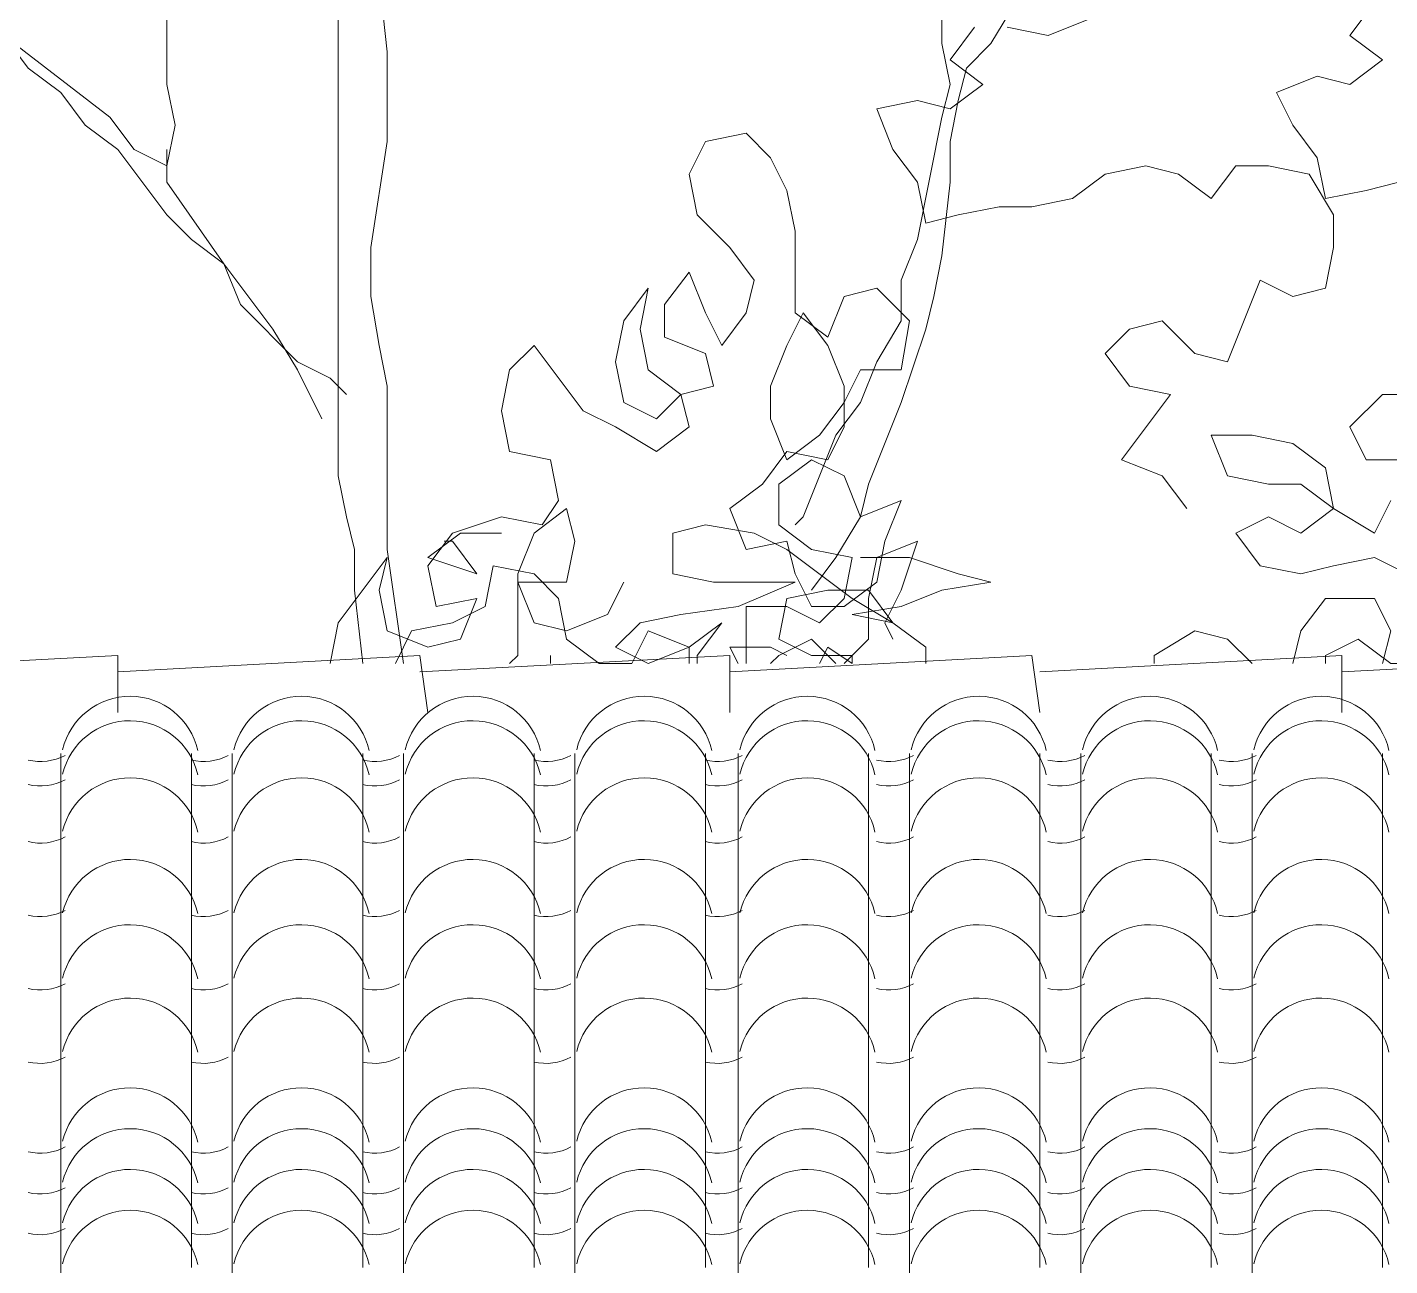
# Model space of a CAD drawing. Header units: millimetres. Extents: x 11446 to 37687, y -223 to 11932.
# Drawn here: x 21774 to 23554, y 6978 to 8596 of the extents above; entities that cross this region are included whole.
import ezdxf

# ---------------------------------------------------------------- set-up
doc = ezdxf.new("R2010")
doc.units = ezdxf.units.MM
doc.layers.add('A-COB-___-___-EXI', color=250, linetype='Continuous', lineweight=25)
doc.layers.add('A-VEG-___-___-EXI', color=250, linetype='Continuous', lineweight=25)

msp = doc.modelspace()

# ---------------------------------------------------------------- linework, layer by layer
at = {"layer": 'A-COB-___-___-EXI', "color": 28, "lineweight": 15, "flags": 128}
for points in [[(21892.5, 7700.5), (21892.5, 7775.1), (21487.4, 7753.8)], [(22297.5, 7700.5), (22286.9, 7775.1), (21892.5, 7753.8)], [(22691.9, 7700.5), (22691.9, 7775.1), (22286.9, 7753.8)], [(23097, 7700.5), (23086.4, 7775.1), (22691.9, 7753.8)], [(23491.4, 7700.5), (23491.4, 7775.1), (23097, 7753.8)], [(23896.5, 7700.5), (23896.5, 7775.1), (23491.4, 7753.8)], [(21817.8, 7647.2), (21817.8, 7615.2), (21817.8, 7540.6), (21817.8, 7434), (21817.8, 7338)], [(21988.4, 7647.2), (21988.4, 7615.2), (21988.4, 7540.6), (21988.4, 7434), (21988.4, 7348.7), (21988.4, 7252.8), (21988.4, 7135.5), (21988.4, 7071.5), (21988.4, 7028.9), (21988.4, 6975.6)], [(22041.7, 7647.2), (22041.7, 7615.2), (22041.7, 7540.6), (22041.7, 7434), (22041.7, 7338)], [(22212.2, 7647.2), (22212.2, 7615.2), (22212.2, 7540.6), (22212.2, 7434), (22212.2, 7348.7), (22212.2, 7252.8), (22212.2, 7135.5), (22212.2, 7071.5), (22212.2, 7028.9), (22212.2, 6975.6)], [(22265.6, 7647.2), (22265.6, 7615.2), (22265.6, 7540.6), (22265.6, 7434), (22265.6, 7338)], [(22436.1, 7647.2), (22436.1, 7615.2), (22436.1, 7540.6), (22436.1, 7434), (22436.1, 7348.7), (22436.1, 7252.8), (22436.1, 7135.5), (22436.1, 7071.5), (22436.1, 7028.9), (22436.1, 6975.6)], [(22489.4, 7647.2), (22489.4, 7615.2), (22489.4, 7540.6), (22489.4, 7434), (22489.4, 7338)], [(22660, 7647.2), (22660, 7615.2), (22660, 7540.6), (22660, 7434), (22660, 7348.7), (22660, 7252.8), (22660, 7135.5), (22660, 7071.5), (22660, 7028.9), (22660, 6975.6)], [(22702.6, 7647.2), (22702.6, 7615.2), (22702.6, 7540.6), (22702.6, 7434), (22702.6, 7338)], [(22873.2, 7647.2), (22873.2, 7615.2), (22873.2, 7540.6), (22873.2, 7434), (22873.2, 7348.7), (22873.2, 7252.8), (22873.2, 7135.5), (22873.2, 7071.5), (22873.2, 7028.9), (22873.2, 6975.6)], [(22926.5, 7647.2), (22926.5, 7615.2), (22926.5, 7540.6), (22926.5, 7434), (22926.5, 7338)], [(23097, 7647.2), (23097, 7615.2), (23097, 7540.6), (23097, 7434), (23097, 7348.7), (23097, 7252.8), (23097, 7135.5), (23097, 7071.5), (23097, 7028.9), (23097, 6975.6)], [(23150.3, 7647.2), (23150.3, 7615.2), (23150.3, 7540.6), (23150.3, 7434), (23150.3, 7338)], [(23320.9, 7647.2), (23320.9, 7615.2), (23320.9, 7540.6), (23320.9, 7434), (23320.9, 7348.7), (23320.9, 7252.8), (23320.9, 7135.5), (23320.9, 7071.5), (23320.9, 7028.9), (23320.9, 6975.6)], [(23374.2, 7647.2), (23374.2, 7615.2), (23374.2, 7540.6), (23374.2, 7434), (23374.2, 7338)], [(23544.7, 7647.2), (23544.7, 7615.2), (23544.7, 7540.6), (23544.7, 7434), (23544.7, 7348.7), (23544.7, 7252.8), (23544.7, 7135.5), (23544.7, 7071.5), (23544.7, 7028.9), (23544.7, 6975.6)], [(21817.8, 7348.7), (21817.8, 7252.8), (21817.8, 7135.5), (21817.8, 7082.2), (21817.8, 7028.9), (21817.8, 6975.6), (21817.8, 6901), (21817.8, 6847.7), (21817.8, 6794.4), (21817.8, 6741.1), (21817.8, 6677.1), (21817.8, 6623.8), (21817.8, 6570.5), (21817.8, 6517.2), (21817.8, 6463.9), (21817.8, 6400), (21817.8, 6357.3), (21817.8, 6304), (21817.8, 6261.4), (21817.8, 6218.8), (21817.8, 6154.8), (21817.8, 6090.8), (21817.8, 5994.9)], [(22041.7, 7348.7), (22041.7, 7252.8), (22041.7, 7135.5), (22041.7, 7082.2), (22041.7, 7028.9), (22041.7, 6975.6), (22041.7, 6901), (22041.7, 6847.7), (22041.7, 6794.4), (22041.7, 6741.1), (22041.7, 6677.1), (22041.7, 6623.8), (22041.7, 6570.5), (22041.7, 6517.2), (22041.7, 6463.9), (22041.7, 6400), (22041.7, 6357.3), (22041.7, 6304), (22041.7, 6261.4), (22041.7, 6218.8), (22041.7, 6154.8), (22041.7, 6090.8), (22041.7, 5994.9)], [(22265.6, 7348.7), (22265.6, 7252.8), (22265.6, 7135.5), (22265.6, 7082.2), (22265.6, 7028.9), (22265.6, 6975.6), (22265.6, 6901), (22265.6, 6847.7), (22265.6, 6794.4), (22265.6, 6741.1), (22265.6, 6677.1), (22265.6, 6623.8), (22265.6, 6570.5), (22265.6, 6517.2), (22265.6, 6463.9), (22265.6, 6400), (22265.6, 6357.3), (22265.6, 6304), (22265.6, 6261.4), (22265.6, 6218.8), (22265.6, 6154.8), (22265.6, 6090.8), (22265.6, 5994.9)], [(22489.4, 7348.7), (22489.4, 7252.8), (22489.4, 7135.5), (22489.4, 7082.2), (22489.4, 7028.9), (22489.4, 6975.6), (22489.4, 6901), (22489.4, 6847.7), (22489.4, 6794.4), (22489.4, 6741.1), (22489.4, 6677.1), (22489.4, 6623.8), (22489.4, 6570.5), (22489.4, 6517.2), (22489.4, 6463.9), (22489.4, 6400), (22489.4, 6357.3), (22489.4, 6304), (22489.4, 6261.4), (22489.4, 6218.8), (22489.4, 6154.8), (22489.4, 6090.8), (22489.4, 5994.9)], [(22702.6, 7348.7), (22702.6, 7252.8), (22702.6, 7135.5), (22702.6, 7082.2), (22702.6, 7028.9), (22702.6, 6975.6), (22702.6, 6901), (22702.6, 6847.7), (22702.6, 6794.4), (22702.6, 6741.1), (22702.6, 6677.1), (22702.6, 6623.8), (22702.6, 6570.5), (22702.6, 6517.2), (22702.6, 6463.9), (22702.6, 6400), (22702.6, 6357.3), (22702.6, 6304), (22702.6, 6261.4), (22702.6, 6218.8), (22702.6, 6154.8), (22702.6, 6090.8), (22702.6, 5994.9)], [(22926.5, 7348.7), (22926.5, 7252.8), (22926.5, 7135.5), (22926.5, 7082.2), (22926.5, 7028.9), (22926.5, 6975.6), (22926.5, 6901), (22926.5, 6847.7), (22926.5, 6794.4), (22926.5, 6741.1), (22926.5, 6677.1), (22926.5, 6623.8), (22926.5, 6570.5), (22926.5, 6517.2), (22926.5, 6463.9), (22926.5, 6400), (22926.5, 6357.3), (22926.5, 6304), (22926.5, 6261.4), (22926.5, 6218.8), (22926.5, 6154.8), (22926.5, 6090.8), (22926.5, 5994.9)], [(23150.3, 7348.7), (23150.3, 7252.8), (23150.3, 7135.5), (23150.3, 7082.2), (23150.3, 7028.9), (23150.3, 6975.6), (23150.3, 6901), (23150.3, 6847.7), (23150.3, 6794.4), (23150.3, 6741.1), (23150.3, 6677.1), (23150.3, 6623.8), (23150.3, 6570.5), (23150.3, 6517.2), (23150.3, 6463.9), (23150.3, 6400), (23150.3, 6357.3), (23150.3, 6304), (23150.3, 6261.4), (23150.3, 6218.8), (23150.3, 6154.8), (23150.3, 6090.8), (23150.3, 5994.9)], [(23374.2, 7348.7), (23374.2, 7252.8), (23374.2, 7135.5), (23374.2, 7082.2), (23374.2, 7028.9), (23374.2, 6975.6), (23374.2, 6901), (23374.2, 6847.7), (23374.2, 6794.4), (23374.2, 6741.1), (23374.2, 6677.1), (23374.2, 6623.8), (23374.2, 6570.5), (23374.2, 6517.2), (23374.2, 6463.9), (23374.2, 6400), (23374.2, 6357.3), (23374.2, 6304), (23374.2, 6261.4), (23374.2, 6218.8), (23374.2, 6154.8), (23374.2, 6090.8), (23374.2, 5994.9)]]:
    msp.add_lwpolyline(points, dxfattribs=at)
at = {"layer": 'A-COB-___-___-EXI', "color": 18, "lineweight": 9}
for points in [[(21909, 7721.8), (21866.8, 7722.1), (21830, 7693.1), (21820.2, 7652)], [(21996.7, 7651), (21987.5, 7692.2), (21951.1, 7721.4), (21909, 7721.8)], [(22132.8, 7721.8), (22090.6, 7722.1), (22053.8, 7693.1), (22044, 7652)], [(22220.6, 7651), (22211.4, 7692.2), (22174.9, 7721.4), (22132.8, 7721.8)], [(22356.7, 7721.8), (22314.5, 7722.1), (22277.7, 7693.1), (22267.9, 7652)], [(22444.4, 7651), (22435.3, 7692.2), (22398.8, 7721.4), (22356.7, 7721.8)], [(22580.5, 7721.8), (22538.4, 7722.1), (22501.6, 7693.1), (22491.8, 7652)], [(22668.3, 7651), (22659.1, 7692.2), (22622.7, 7721.4), (22580.5, 7721.8)], [(22793.7, 7721.8), (22751.6, 7722.1), (22714.8, 7693.1), (22705, 7652)], [(22881.5, 7651), (22872.3, 7692.2), (22835.9, 7721.4), (22793.7, 7721.8)], [(23017.6, 7721.8), (22975.4, 7722.1), (22938.6, 7693.1), (22928.8, 7652)], [(23105.3, 7651), (23096.2, 7692.2), (23059.7, 7721.4), (23017.6, 7721.8)], [(23241.4, 7721.8), (23199.3, 7722.1), (23162.5, 7693.1), (23152.7, 7652)], [(23329.2, 7651), (23320, 7692.2), (23283.6, 7721.4), (23241.4, 7721.8)], [(23465.3, 7721.8), (23423.1, 7722.1), (23386.3, 7693.1), (23376.5, 7652)], [(23553.1, 7651), (23543.9, 7692.2), (23507.4, 7721.4), (23465.3, 7721.8)], [(21909, 7689.8), (21866.8, 7690.2), (21830, 7661.2), (21820.2, 7620)], [(21996.7, 7619), (21987.5, 7660.2), (21951.1, 7689.5), (21909, 7689.8)], [(22132.8, 7689.8), (22090.6, 7690.2), (22053.8, 7661.2), (22044, 7620)], [(22220.6, 7619), (22211.4, 7660.2), (22174.9, 7689.5), (22132.8, 7689.8)], [(22356.7, 7689.8), (22314.5, 7690.2), (22277.7, 7661.2), (22267.9, 7620)], [(22444.4, 7619), (22435.3, 7660.2), (22398.8, 7689.5), (22356.7, 7689.8)], [(22580.5, 7689.8), (22538.4, 7690.2), (22501.6, 7661.2), (22491.8, 7620)], [(22668.3, 7619), (22659.1, 7660.2), (22622.7, 7689.5), (22580.5, 7689.8)], [(22793.7, 7689.8), (22751.6, 7690.2), (22714.8, 7661.2), (22705, 7620)], [(22881.5, 7619), (22872.3, 7660.2), (22835.9, 7689.5), (22793.7, 7689.8)], [(23017.6, 7689.8), (22975.4, 7690.2), (22938.6, 7661.2), (22928.8, 7620)], [(23105.3, 7619), (23096.2, 7660.2), (23059.7, 7689.5), (23017.6, 7689.8)], [(23241.4, 7689.8), (23199.3, 7690.2), (23162.5, 7661.2), (23152.7, 7620)], [(23329.2, 7619), (23320, 7660.2), (23283.6, 7689.5), (23241.4, 7689.8)], [(23465.3, 7689.8), (23423.1, 7690.2), (23386.3, 7661.2), (23376.5, 7620)], [(23553.1, 7619), (23543.9, 7660.2), (23507.4, 7689.5), (23465.3, 7689.8)], [(21775, 7638.4), (21791.4, 7634.5), (21808.5, 7636.7), (21823.3, 7644.5)], [(21988.2, 7638.4), (22004.6, 7634.5), (22021.7, 7636.7), (22036.5, 7644.5)], [(22212.1, 7638.4), (22228.4, 7634.5), (22245.6, 7636.7), (22260.4, 7644.5)], [(22435.9, 7638.4), (22452.3, 7634.5), (22469.4, 7636.7), (22484.2, 7644.5)], [(22659.8, 7638.4), (22676.1, 7634.5), (22693.3, 7636.7), (22708.1, 7644.5)], [(22883.7, 7638.4), (22900, 7634.5), (22917.1, 7636.7), (22932, 7644.5)], [(23107.5, 7638.4), (23123.8, 7634.5), (23141, 7636.7), (23155.8, 7644.5)], [(23331.4, 7638.4), (23347.7, 7634.5), (23364.8, 7636.7), (23379.7, 7644.5)], [(21775, 7606.4), (21791.4, 7602.5), (21808.5, 7604.7), (21823.3, 7612.6)], [(21909, 7615.2), (21866.8, 7615.5), (21830, 7586.5), (21820.2, 7545.4)], [(21996.7, 7544.4), (21987.5, 7585.6), (21951.1, 7614.9), (21909, 7615.2)], [(21988.2, 7606.4), (22004.6, 7602.5), (22021.7, 7604.7), (22036.5, 7612.6)], [(22132.8, 7615.2), (22090.6, 7615.5), (22053.8, 7586.5), (22044, 7545.4)], [(22220.6, 7544.4), (22211.4, 7585.6), (22174.9, 7614.9), (22132.8, 7615.2)], [(22212.1, 7606.4), (22228.4, 7602.5), (22245.6, 7604.7), (22260.4, 7612.6)], [(22356.7, 7615.2), (22314.5, 7615.5), (22277.7, 7586.5), (22267.9, 7545.4)], [(22444.4, 7544.4), (22435.3, 7585.6), (22398.8, 7614.9), (22356.7, 7615.2)], [(22435.9, 7606.4), (22452.3, 7602.5), (22469.4, 7604.7), (22484.2, 7612.6)], [(22580.5, 7615.2), (22538.4, 7615.5), (22501.6, 7586.5), (22491.8, 7545.4)], [(22668.3, 7544.4), (22659.1, 7585.6), (22622.7, 7614.9), (22580.5, 7615.2)], [(22659.8, 7606.4), (22676.1, 7602.5), (22693.3, 7604.7), (22708.1, 7612.6)], [(22793.7, 7615.2), (22751.6, 7615.5), (22714.8, 7586.5), (22705, 7545.4)], [(22881.5, 7544.4), (22872.3, 7585.6), (22835.9, 7614.9), (22793.7, 7615.2)], [(22883.7, 7606.4), (22900, 7602.5), (22917.1, 7604.7), (22932, 7612.6)], [(23017.6, 7615.2), (22975.4, 7615.5), (22938.6, 7586.5), (22928.8, 7545.4)], [(23105.3, 7544.4), (23096.2, 7585.6), (23059.7, 7614.9), (23017.6, 7615.2)], [(23107.5, 7606.4), (23123.8, 7602.5), (23141, 7604.7), (23155.8, 7612.6)], [(23241.4, 7615.2), (23199.3, 7615.5), (23162.5, 7586.5), (23152.7, 7545.4)], [(23329.2, 7544.4), (23320, 7585.6), (23283.6, 7614.9), (23241.4, 7615.2)], [(23331.4, 7606.4), (23347.7, 7602.5), (23364.8, 7604.7), (23379.7, 7612.6)], [(23465.3, 7615.2), (23423.1, 7615.5), (23386.3, 7586.5), (23376.5, 7545.4)], [(23553.1, 7544.4), (23543.9, 7585.6), (23507.4, 7614.9), (23465.3, 7615.2)], [(21775, 7531.8), (21791.4, 7527.9), (21808.5, 7530.1), (21823.3, 7537.9)], [(21988.2, 7531.8), (22004.6, 7527.9), (22021.7, 7530.1), (22036.5, 7537.9)], [(22212.1, 7531.8), (22228.4, 7527.9), (22245.6, 7530.1), (22260.4, 7537.9)], [(22435.9, 7531.8), (22452.3, 7527.9), (22469.4, 7530.1), (22484.2, 7537.9)], [(22659.8, 7531.8), (22676.1, 7527.9), (22693.3, 7530.1), (22708.1, 7537.9)], [(22883.7, 7531.8), (22900, 7527.9), (22917.1, 7530.1), (22932, 7537.9)], [(23107.5, 7531.8), (23123.8, 7527.9), (23141, 7530.1), (23155.8, 7537.9)], [(23331.4, 7531.8), (23347.7, 7527.9), (23364.8, 7530.1), (23379.7, 7537.9)], [(21909, 7508.6), (21866.8, 7508.9), (21830, 7479.9), (21820.2, 7438.8)], [(21996.7, 7437.8), (21987.5, 7479), (21951.1, 7508.3), (21909, 7508.6)], [(22132.8, 7508.6), (22090.6, 7508.9), (22053.8, 7479.9), (22044, 7438.8)], [(22220.6, 7437.8), (22211.4, 7479), (22174.9, 7508.3), (22132.8, 7508.6)], [(22356.7, 7508.6), (22314.5, 7508.9), (22277.7, 7479.9), (22267.9, 7438.8)], [(22444.4, 7437.8), (22435.3, 7479), (22398.8, 7508.3), (22356.7, 7508.6)], [(22580.5, 7508.6), (22538.4, 7508.9), (22501.6, 7479.9), (22491.8, 7438.8)], [(22668.3, 7437.8), (22659.1, 7479), (22622.7, 7508.3), (22580.5, 7508.6)], [(22793.7, 7508.6), (22751.6, 7508.9), (22714.8, 7479.9), (22705, 7438.8)], [(22881.5, 7437.8), (22872.3, 7479), (22835.9, 7508.3), (22793.7, 7508.6)], [(23017.6, 7508.6), (22975.4, 7508.9), (22938.6, 7479.9), (22928.8, 7438.8)], [(23105.3, 7437.8), (23096.2, 7479), (23059.7, 7508.3), (23017.6, 7508.6)], [(23241.4, 7508.6), (23199.3, 7508.9), (23162.5, 7479.9), (23152.7, 7438.8)], [(23329.2, 7437.8), (23320, 7479), (23283.6, 7508.3), (23241.4, 7508.6)], [(23465.3, 7508.6), (23423.1, 7508.9), (23386.3, 7479.9), (23376.5, 7438.8)], [(23553.1, 7437.8), (23543.9, 7479), (23507.4, 7508.3), (23465.3, 7508.6)], [(21775, 7435.8), (21791.4, 7432), (21808.5, 7434.1), (21823.3, 7442)], [(21988.2, 7435.8), (22004.6, 7432), (22021.7, 7434.1), (22036.5, 7442)], [(22212.1, 7435.8), (22228.4, 7432), (22245.6, 7434.1), (22260.4, 7442)], [(22435.9, 7435.8), (22452.3, 7432), (22469.4, 7434.1), (22484.2, 7442)], [(22659.8, 7435.8), (22676.1, 7432), (22693.3, 7434.1), (22708.1, 7442)], [(22883.7, 7435.8), (22900, 7432), (22917.1, 7434.1), (22932, 7442)], [(23107.5, 7435.8), (23123.8, 7432), (23141, 7434.1), (23155.8, 7442)], [(23331.4, 7435.8), (23347.7, 7432), (23364.8, 7434.1), (23379.7, 7442)], [(21909, 7423.3), (21866.8, 7423.7), (21830, 7394.7), (21820.2, 7353.5)], [(22132.8, 7423.3), (22090.6, 7423.7), (22053.8, 7394.7), (22044, 7353.5)], [(22356.7, 7423.3), (22314.5, 7423.7), (22277.7, 7394.7), (22267.9, 7353.5)], [(22580.5, 7423.3), (22538.4, 7423.7), (22501.6, 7394.7), (22491.8, 7353.5)], [(22793.7, 7423.3), (22751.6, 7423.7), (22714.8, 7394.7), (22705, 7353.5)], [(23017.6, 7423.3), (22975.4, 7423.7), (22938.6, 7394.7), (22928.8, 7353.5)], [(23241.4, 7423.3), (23199.3, 7423.7), (23162.5, 7394.7), (23152.7, 7353.5)], [(23465.3, 7423.3), (23423.1, 7423.7), (23386.3, 7394.7), (23376.5, 7353.5)], [(21996.7, 7352.5), (21987.5, 7393.7), (21951.1, 7423), (21909, 7423.3)], [(22220.6, 7352.5), (22211.4, 7393.7), (22174.9, 7423), (22132.8, 7423.3)], [(22444.4, 7352.5), (22435.3, 7393.7), (22398.8, 7423), (22356.7, 7423.3)], [(22668.3, 7352.5), (22659.1, 7393.7), (22622.7, 7423), (22580.5, 7423.3)], [(22881.5, 7352.5), (22872.3, 7393.7), (22835.9, 7423), (22793.7, 7423.3)], [(23105.3, 7352.5), (23096.2, 7393.7), (23059.7, 7423), (23017.6, 7423.3)], [(23329.2, 7352.5), (23320, 7393.7), (23283.6, 7423), (23241.4, 7423.3)], [(23553.1, 7352.5), (23543.9, 7393.7), (23507.4, 7423), (23465.3, 7423.3)], [(21775, 7339.9), (21791.4, 7336), (21808.5, 7338.2), (21823.3, 7346.1)], [(21988.2, 7339.9), (22004.6, 7336), (22021.7, 7338.2), (22036.5, 7346.1)], [(22212.1, 7339.9), (22228.4, 7336), (22245.6, 7338.2), (22260.4, 7346.1)], [(22435.9, 7339.9), (22452.3, 7336), (22469.4, 7338.2), (22484.2, 7346.1)], [(22659.8, 7339.9), (22676.1, 7336), (22693.3, 7338.2), (22708.1, 7346.1)], [(22883.7, 7339.9), (22900, 7336), (22917.1, 7338.2), (22932, 7346.1)], [(23107.5, 7339.9), (23123.8, 7336), (23141, 7338.2), (23155.8, 7346.1)], [(23331.4, 7339.9), (23347.7, 7336), (23364.8, 7338.2), (23379.7, 7346.1)], [(21909, 7327.4), (21866.8, 7327.7), (21830, 7298.7), (21820.2, 7257.6)], [(21996.7, 7256.6), (21987.5, 7297.7), (21951.1, 7327), (21909, 7327.4)], [(22132.8, 7327.4), (22090.6, 7327.7), (22053.8, 7298.7), (22044, 7257.6)], [(22220.6, 7256.6), (22211.4, 7297.7), (22174.9, 7327), (22132.8, 7327.4)], [(22356.7, 7327.4), (22314.5, 7327.7), (22277.7, 7298.7), (22267.9, 7257.6)], [(22444.4, 7256.6), (22435.3, 7297.7), (22398.8, 7327), (22356.7, 7327.4)], [(22580.5, 7327.4), (22538.4, 7327.7), (22501.6, 7298.7), (22491.8, 7257.6)], [(22668.3, 7256.6), (22659.1, 7297.7), (22622.7, 7327), (22580.5, 7327.4)], [(22793.7, 7327.4), (22751.6, 7327.7), (22714.8, 7298.7), (22705, 7257.6)], [(22881.5, 7256.6), (22872.3, 7297.7), (22835.9, 7327), (22793.7, 7327.4)], [(23017.6, 7327.4), (22975.4, 7327.7), (22938.6, 7298.7), (22928.8, 7257.6)], [(23105.3, 7256.6), (23096.2, 7297.7), (23059.7, 7327), (23017.6, 7327.4)], [(23241.4, 7327.4), (23199.3, 7327.7), (23162.5, 7298.7), (23152.7, 7257.6)], [(23329.2, 7256.6), (23320, 7297.7), (23283.6, 7327), (23241.4, 7327.4)], [(23465.3, 7327.4), (23423.1, 7327.7), (23386.3, 7298.7), (23376.5, 7257.6)], [(23553.1, 7256.6), (23543.9, 7297.7), (23507.4, 7327), (23465.3, 7327.4)], [(21775, 7243.9), (21791.4, 7240.1), (21808.5, 7242.3), (21823.3, 7250.1)], [(21988.2, 7243.9), (22004.6, 7240.1), (22021.7, 7242.3), (22036.5, 7250.1)], [(22212.1, 7243.9), (22228.4, 7240.1), (22245.6, 7242.3), (22260.4, 7250.1)], [(22435.9, 7243.9), (22452.3, 7240.1), (22469.4, 7242.3), (22484.2, 7250.1)], [(22659.8, 7243.9), (22676.1, 7240.1), (22693.3, 7242.3), (22708.1, 7250.1)], [(22883.7, 7243.9), (22900, 7240.1), (22917.1, 7242.3), (22932, 7250.1)], [(23107.5, 7243.9), (23123.8, 7240.1), (23141, 7242.3), (23155.8, 7250.1)], [(23331.4, 7243.9), (23347.7, 7240.1), (23364.8, 7242.3), (23379.7, 7250.1)], [(21909, 7210.1), (21866.8, 7210.5), (21830, 7181.5), (21820.2, 7140.3)], [(21996.7, 7139.3), (21987.5, 7180.5), (21951.1, 7209.8), (21909, 7210.1)], [(22132.8, 7210.1), (22090.6, 7210.5), (22053.8, 7181.5), (22044, 7140.3)], [(22220.6, 7139.3), (22211.4, 7180.5), (22174.9, 7209.8), (22132.8, 7210.1)], [(22356.7, 7210.1), (22314.5, 7210.5), (22277.7, 7181.5), (22267.9, 7140.3)], [(22444.4, 7139.3), (22435.3, 7180.5), (22398.8, 7209.8), (22356.7, 7210.1)], [(22580.5, 7210.1), (22538.4, 7210.5), (22501.6, 7181.5), (22491.8, 7140.3)], [(22668.3, 7139.3), (22659.1, 7180.5), (22622.7, 7209.8), (22580.5, 7210.1)], [(22793.7, 7210.1), (22751.6, 7210.5), (22714.8, 7181.5), (22705, 7140.3)], [(22881.5, 7139.3), (22872.3, 7180.5), (22835.9, 7209.8), (22793.7, 7210.1)], [(23017.6, 7210.1), (22975.4, 7210.5), (22938.6, 7181.5), (22928.8, 7140.3)], [(23105.3, 7139.3), (23096.2, 7180.5), (23059.7, 7209.8), (23017.6, 7210.1)], [(23241.4, 7210.1), (23199.3, 7210.5), (23162.5, 7181.5), (23152.7, 7140.3)], [(23329.2, 7139.3), (23320, 7180.5), (23283.6, 7209.8), (23241.4, 7210.1)], [(23465.3, 7210.1), (23423.1, 7210.5), (23386.3, 7181.5), (23376.5, 7140.3)], [(23553.1, 7139.3), (23543.9, 7180.5), (23507.4, 7209.8), (23465.3, 7210.1)], [(21909, 7156.8), (21866.8, 7157.2), (21830, 7128.2), (21820.2, 7087)], [(21996.7, 7086), (21987.5, 7127.2), (21951.1, 7156.5), (21909, 7156.8)], [(22132.8, 7156.8), (22090.6, 7157.2), (22053.8, 7128.2), (22044, 7087)], [(22220.6, 7086), (22211.4, 7127.2), (22174.9, 7156.5), (22132.8, 7156.8)], [(22356.7, 7156.8), (22314.5, 7157.2), (22277.7, 7128.2), (22267.9, 7087)], [(22444.4, 7086), (22435.3, 7127.2), (22398.8, 7156.5), (22356.7, 7156.8)], [(22580.5, 7156.8), (22538.4, 7157.2), (22501.6, 7128.2), (22491.8, 7087)], [(22668.3, 7086), (22659.1, 7127.2), (22622.7, 7156.5), (22580.5, 7156.8)], [(22793.7, 7156.8), (22751.6, 7157.2), (22714.8, 7128.2), (22705, 7087)], [(22881.5, 7086), (22872.3, 7127.2), (22835.9, 7156.5), (22793.7, 7156.8)], [(23017.6, 7156.8), (22975.4, 7157.2), (22938.6, 7128.2), (22928.8, 7087)], [(23105.3, 7086), (23096.2, 7127.2), (23059.7, 7156.5), (23017.6, 7156.8)], [(23241.4, 7156.8), (23199.3, 7157.2), (23162.5, 7128.2), (23152.7, 7087)], [(23329.2, 7086), (23320, 7127.2), (23283.6, 7156.5), (23241.4, 7156.8)], [(23465.3, 7156.8), (23423.1, 7157.2), (23386.3, 7128.2), (23376.5, 7087)], [(23553.1, 7086), (23543.9, 7127.2), (23507.4, 7156.5), (23465.3, 7156.8)], [(21775, 7126.7), (21791.4, 7122.8), (21808.5, 7125), (21823.3, 7132.9)], [(21988.2, 7126.7), (22004.6, 7122.8), (22021.7, 7125), (22036.5, 7132.9)], [(22212.1, 7126.7), (22228.4, 7122.8), (22245.6, 7125), (22260.4, 7132.9)], [(22435.9, 7126.7), (22452.3, 7122.8), (22469.4, 7125), (22484.2, 7132.9)], [(22659.8, 7126.7), (22676.1, 7122.8), (22693.3, 7125), (22708.1, 7132.9)], [(22883.7, 7126.7), (22900, 7122.8), (22917.1, 7125), (22932, 7132.9)], [(23107.5, 7126.7), (23123.8, 7122.8), (23141, 7125), (23155.8, 7132.9)], [(23331.4, 7126.7), (23347.7, 7122.8), (23364.8, 7125), (23379.7, 7132.9)], [(21909, 7103.5), (21866.8, 7103.9), (21830, 7074.9), (21820.2, 7033.7)], [(21996.7, 7032.7), (21987.5, 7073.9), (21951.1, 7103.2), (21909, 7103.5)], [(22132.8, 7103.5), (22090.6, 7103.9), (22053.8, 7074.9), (22044, 7033.7)], [(22220.6, 7032.7), (22211.4, 7073.9), (22174.9, 7103.2), (22132.8, 7103.5)], [(22356.7, 7103.5), (22314.5, 7103.9), (22277.7, 7074.9), (22267.9, 7033.7)], [(22444.4, 7032.7), (22435.3, 7073.9), (22398.8, 7103.2), (22356.7, 7103.5)], [(22580.5, 7103.5), (22538.4, 7103.9), (22501.6, 7074.9), (22491.8, 7033.7)], [(22668.3, 7032.7), (22659.1, 7073.9), (22622.7, 7103.2), (22580.5, 7103.5)], [(22793.7, 7103.5), (22751.6, 7103.9), (22714.8, 7074.9), (22705, 7033.7)], [(22881.5, 7032.7), (22872.3, 7073.9), (22835.9, 7103.2), (22793.7, 7103.5)], [(23017.6, 7103.5), (22975.4, 7103.9), (22938.6, 7074.9), (22928.8, 7033.7)], [(23105.3, 7032.7), (23096.2, 7073.9), (23059.7, 7103.2), (23017.6, 7103.5)], [(23241.4, 7103.5), (23199.3, 7103.9), (23162.5, 7074.9), (23152.7, 7033.7)], [(23329.2, 7032.7), (23320, 7073.9), (23283.6, 7103.2), (23241.4, 7103.5)], [(23465.3, 7103.5), (23423.1, 7103.9), (23386.3, 7074.9), (23376.5, 7033.7)], [(23553.1, 7032.7), (23543.9, 7073.9), (23507.4, 7103.2), (23465.3, 7103.5)], [(21775, 7073.4), (21791.4, 7069.5), (21808.5, 7071.7), (21823.3, 7079.6)], [(21988.2, 7073.4), (22004.6, 7069.5), (22021.7, 7071.7), (22036.5, 7079.6)], [(22212.1, 7073.4), (22228.4, 7069.5), (22245.6, 7071.7), (22260.4, 7079.6)], [(22435.9, 7073.4), (22452.3, 7069.5), (22469.4, 7071.7), (22484.2, 7079.6)], [(22659.8, 7073.4), (22676.1, 7069.5), (22693.3, 7071.7), (22708.1, 7079.6)], [(22883.7, 7073.4), (22900, 7069.5), (22917.1, 7071.7), (22932, 7079.6)], [(23107.5, 7073.4), (23123.8, 7069.5), (23141, 7071.7), (23155.8, 7079.6)], [(23331.4, 7073.4), (23347.7, 7069.5), (23364.8, 7071.7), (23379.7, 7079.6)], [(21909, 7050.2), (21866.8, 7050.6), (21830, 7021.6), (21820.2, 6980.4)], [(21996.7, 6979.4), (21987.5, 7020.6), (21951.1, 7049.9), (21909, 7050.2)], [(22132.8, 7050.2), (22090.6, 7050.6), (22053.8, 7021.6), (22044, 6980.4)], [(22220.6, 6979.4), (22211.4, 7020.6), (22174.9, 7049.9), (22132.8, 7050.2)], [(22356.7, 7050.2), (22314.5, 7050.6), (22277.7, 7021.6), (22267.9, 6980.4)], [(22444.4, 6979.4), (22435.3, 7020.6), (22398.8, 7049.9), (22356.7, 7050.2)], [(22580.5, 7050.2), (22538.4, 7050.6), (22501.6, 7021.6), (22491.8, 6980.4)], [(22668.3, 6979.4), (22659.1, 7020.6), (22622.7, 7049.9), (22580.5, 7050.2)], [(22793.7, 7050.2), (22751.6, 7050.6), (22714.8, 7021.6), (22705, 6980.4)], [(22881.5, 6979.4), (22872.3, 7020.6), (22835.9, 7049.9), (22793.7, 7050.2)], [(23017.6, 7050.2), (22975.4, 7050.6), (22938.6, 7021.6), (22928.8, 6980.4)], [(23105.3, 6979.4), (23096.2, 7020.6), (23059.7, 7049.9), (23017.6, 7050.2)], [(23241.4, 7050.2), (23199.3, 7050.6), (23162.5, 7021.6), (23152.7, 6980.4)], [(23329.2, 6979.4), (23320, 7020.6), (23283.6, 7049.9), (23241.4, 7050.2)], [(23465.3, 7050.2), (23423.1, 7050.6), (23386.3, 7021.6), (23376.5, 6980.4)], [(23553.1, 6979.4), (23543.9, 7020.6), (23507.4, 7049.9), (23465.3, 7050.2)], [(21775, 7020.1), (21791.4, 7016.2), (21808.5, 7018.4), (21823.3, 7026.3)], [(21988.2, 7020.1), (22004.6, 7016.2), (22021.7, 7018.4), (22036.5, 7026.3)], [(22212.1, 7020.1), (22228.4, 7016.2), (22245.6, 7018.4), (22260.4, 7026.3)], [(22435.9, 7020.1), (22452.3, 7016.2), (22469.4, 7018.4), (22484.2, 7026.3)], [(22659.8, 7020.1), (22676.1, 7016.2), (22693.3, 7018.4), (22708.1, 7026.3)], [(22883.7, 7020.1), (22900, 7016.2), (22917.1, 7018.4), (22932, 7026.3)], [(23107.5, 7020.1), (23123.8, 7016.2), (23141, 7018.4), (23155.8, 7026.3)], [(23331.4, 7020.1), (23347.7, 7016.2), (23364.8, 7018.4), (23379.7, 7026.3)]]:
    msp.add_open_spline(points, degree=3, dxfattribs=at)
at = {"layer": 'A-VEG-___-___-EXI', "color": 28, "lineweight": 15, "flags": 128}
for points in [[(22873.2, 9523.3), (22937.1, 9438), (22958.4, 9384.7), (22969.1, 9342.1), (23011.7, 9128.9), (23011.7, 9011.6), (23001.1, 8969), (23001.1, 8798.4), (22979.8, 8670.5), (22969.1, 8627.9), (22969.1, 8574.6), (22979.8, 8521.3), (22969.1, 8478.6), (22937.1, 8318.7), (22915.8, 8265.4), (22915.8, 8212.1), (22883.8, 8158.8), (22862.5, 8105.5), (22830.5, 8062.9), (22787.9, 7956.3), (22777.2, 7945.7)], [(22190.9, 8926.4), (22190.9, 8873.1), (22201.6, 8819.8), (22222.9, 8766.5), (22222.9, 8723.8), (22233.6, 8659.9), (22244.2, 8563.9), (22244.2, 8446.7), (22222.9, 8308.1), (22222.9, 8244.1), (22233.6, 8180.2), (22244.2, 8126.9), (22244.2, 7913.7), (22265.6, 7764.4)], [(22212.2, 7764.4), (22201.6, 7860.4), (22201.6, 7913.7), (22190.9, 7956.3), (22180.3, 8009.6), (22180.3, 8649.2), (22159, 8755.8), (22148.3, 8798.4), (22137.6, 8851.7), (22127, 8894.4), (22116.3, 8915.7)], [(22159, 8084.2), (22127, 8148.2), (22095, 8201.5), (22031, 8286.8), (21988.4, 8318.7), (21956.4, 8350.7), (21892.5, 8436), (21849.8, 8468), (21817.8, 8510.6), (21775.2, 8542.6), (21743.2, 8585.2), (21881.8, 8478.6), (21913.8, 8436), (21956.4, 8414.7), (21967.1, 8468), (21956.4, 8521.3), (21956.4, 8691.8), (21945.8, 8723.8)], [(22798.5, 7860.4), (22830.5, 7903), (22862.5, 7956.3), (22873.2, 7999), (22915.8, 8105.5), (22947.8, 8201.5), (22958.4, 8244.1), (22969.1, 8297.4), (22979.8, 8393.4), (22979.8, 8446.7), (22990.4, 8500), (23001.1, 8542.6), (23033.1, 8574.6), (23065, 8627.9)], [(23054.4, 8595.9), (23107.7, 8585.2), (23214.3, 8627.9)], [(23566.1, 8393.4), (23523.4, 8382.7), (23470.1, 8372), (23459.5, 8425.3), (23427.5, 8468), (23406.2, 8510.6), (23459.5, 8531.9), (23502.1, 8521.3), (23544.7, 8553.3), (23502.1, 8585.2), (23534.1, 8627.9)], [(23288.9, 7967), (23256.9, 8009.6), (23203.6, 8030.9), (23267.6, 8116.2), (23214.3, 8126.9), (23182.3, 8169.5), (23214.3, 8201.5), (23256.9, 8212.1), (23299.6, 8169.5), (23342.2, 8158.8), (23384.8, 8265.4), (23427.5, 8244.1), (23470.1, 8254.8), (23480.8, 8308.1), (23480.8, 8350.7), (23448.8, 8404), (23395.5, 8414.7), (23352.9, 8414.7), (23320.9, 8372), (23278.2, 8404), (23235.6, 8414.7), (23182.3, 8404), (23139.7, 8372), (23086.4, 8361.4), (23043.7, 8361.4), (22990.4, 8350.7), (22947.8, 8340.1), (22937.1, 8393.4), (22905.1, 8436), (22883.8, 8489.3), (22937.1, 8500), (22979.8, 8489.3), (23022.4, 8521.3), (22979.8, 8553.3), (23011.7, 8595.9)], [(22713.3, 7764.4), (22713.3, 7839.1), (22766.6, 7839.1), (22809.2, 7817.7), (22841.2, 7849.7), (22851.8, 7903), (22798.5, 7913.7), (22755.9, 7945.7), (22755.9, 7999), (22798.5, 8030.9), (22841.2, 8009.6), (22862.5, 7956.3), (22915.8, 7977.6), (22894.5, 7924.3), (22883.8, 7871), (22841.2, 7839.1), (22798.5, 7839.1), (22777.2, 7881.7), (22766.6, 7924.3), (22713.3, 7913.7), (22691.9, 7967), (22734.6, 7999), (22766.6, 8041.6), (22819.9, 8030.9), (22841.2, 8073.6), (22841.2, 8126.9), (22819.9, 8180.2), (22787.9, 8222.8), (22766.6, 8180.2), (22745.2, 8126.9), (22745.2, 8084.2), (22766.6, 8030.9), (22809.2, 8062.9), (22841.2, 8105.5), (22862.5, 8148.2), (22915.8, 8148.2), (22926.5, 8212.1), (22883.8, 8254.8), (22841.2, 8244.1), (22819.9, 8190.8), (22777.2, 8222.8), (22777.2, 8329.4), (22766.6, 8382.7), (22745.2, 8425.3), (22713.3, 8457.3), (22660, 8446.7), (22638.6, 8404), (22649.3, 8350.7), (22691.9, 8308.1), (22723.9, 8265.4), (22713.3, 8222.8), (22681.3, 8180.2), (22660, 8222.8), (22638.6, 8276.1), (22606.7, 8233.5), (22606.7, 8190.8), (22660, 8169.5), (22670.6, 8126.9), (22628, 8116.2), (22585.3, 8148.2), (22574.7, 8201.5), (22585.3, 8254.8), (22553.4, 8212.1), (22542.7, 8158.8), (22553.4, 8105.5), (22596, 8084.2), (22628, 8116.2), (22638.6, 8073.6), (22596, 8041.6), (22542.7, 8073.6), (22500.1, 8094.9), (22436.1, 8180.2), (22404.1, 8148.2), (22393.5, 8094.9), (22404.1, 8041.6), (22457.4, 8030.9), (22468.1, 7977.6), (22446.8, 7945.7), (22393.5, 7956.3), (22329.5, 7935), (22297.5, 7892.4), (22308.2, 7839.1), (22361.5, 7849.7), (22340.2, 7796.4), (22297.5, 7785.8), (22244.2, 7807.1), (22233.6, 7860.4), (22244.2, 7903), (22180.3, 7817.7), (22169.6, 7764.4)], [(21956.4, 8436), (21956.4, 8393.4), (22031, 8286.8), (22052.4, 8233.5), (22127, 8158.8), (22169.6, 8137.5), (22190.9, 8116.2)], [(23470.1, 7764.4), (23470.1, 7775.1), (23512.8, 7796.4), (23555.4, 7764.4), (23619.4, 7764.4), (23640.7, 7807.1), (23608.7, 7849.7), (23619.4, 7892.4), (23640.7, 7935), (23598, 7977.6), (23576.7, 8030.9), (23523.4, 8030.9), (23502.1, 8073.6), (23544.7, 8116.2), (23598, 8116.2), (23640.7, 8094.9), (23683.3, 8084.2)], [(23555.4, 7977.6), (23534.1, 7935), (23480.8, 7967), (23470.1, 8020.3), (23427.5, 8052.2), (23374.2, 8062.9), (23320.9, 8062.9), (23342.2, 8009.6), (23395.5, 7999), (23438.1, 7999), (23480.8, 7967), (23438.1, 7935), (23395.5, 7956.3), (23352.9, 7935), (23384.8, 7892.4), (23438.1, 7881.7), (23480.8, 7892.4), (23534.1, 7903), (23576.7, 7881.7)], [(22404.1, 7764.4), (22414.8, 7775.1), (22414.8, 7881.7), (22436.1, 7935), (22478.7, 7967), (22489.4, 7924.3), (22478.7, 7871), (22414.8, 7871), (22436.1, 7817.7), (22478.7, 7807.1), (22532, 7828.4), (22553.4, 7871)], [(22649.3, 7764.4), (22649.3, 7775.1), (22681.3, 7817.7), (22638.6, 7785.8), (22585.3, 7764.4), (22542.7, 7785.8), (22574.7, 7817.7), (22628, 7828.4), (22702.6, 7839.1), (22777.2, 7871), (22670.6, 7871), (22617.3, 7881.7), (22617.3, 7935), (22660, 7945.7), (22723.9, 7935), (22766.6, 7913.7), (22851.8, 7849.7), (22905.1, 7817.7), (22873.2, 7860.4), (22819.9, 7860.4), (22766.6, 7849.7), (22755.9, 7796.4), (22798.5, 7775.1), (22851.8, 7775.1), (22851.8, 7764.4), (22819.9, 7785.8), (22809.2, 7764.4)], [(22393.5, 7935), (22340.2, 7935), (22297.5, 7903), (22361.5, 7881.7), (22329.5, 7924.3), (22318.8, 7924.3)], [(22841.2, 7764.4), (22873.2, 7796.4), (22873.2, 7849.7), (22883.8, 7903), (22937.1, 7924.3), (22915.8, 7860.4), (22894.5, 7817.7), (22905.1, 7796.4)], [(22254.9, 7764.4), (22276.2, 7807.1), (22329.5, 7817.7), (22372.1, 7839.1), (22382.8, 7892.4), (22436.1, 7881.7), (22468.1, 7849.7), (22478.7, 7796.4), (22521.4, 7764.4), (22564, 7764.4), (22585.3, 7807.1), (22638.6, 7785.8), (22638.6, 7764.4)], [(22862.5, 7903), (22926.5, 7903), (22990.4, 7881.7), (23033.1, 7871), (22969.1, 7860.4), (22915.8, 7839.1), (22851.8, 7828.4), (22905.1, 7817.7), (22947.8, 7785.8), (22947.8, 7764.4)], [(23427.5, 7764.4), (23438.1, 7807.1), (23470.1, 7849.7), (23534.1, 7849.7), (23555.4, 7807.1), (23544.7, 7764.4)], [(23246.3, 7764.4), (23246.3, 7775.1), (23299.6, 7807.1), (23342.2, 7796.4), (23374.2, 7764.4)], [(22702.6, 7764.4), (22691.9, 7785.8), (22745.2, 7785.8), (22766.6, 7775.1)], [(22745.2, 7764.4), (22755.9, 7775.1), (22798.5, 7796.4), (22830.5, 7764.4)]]:
    msp.add_lwpolyline(points, dxfattribs=at)
msp.add_lwpolyline([(22457.4, 7764.4), (22457.4, 7775.1)], close=True, dxfattribs=at)

doc.saveas('drawing.dxf')
